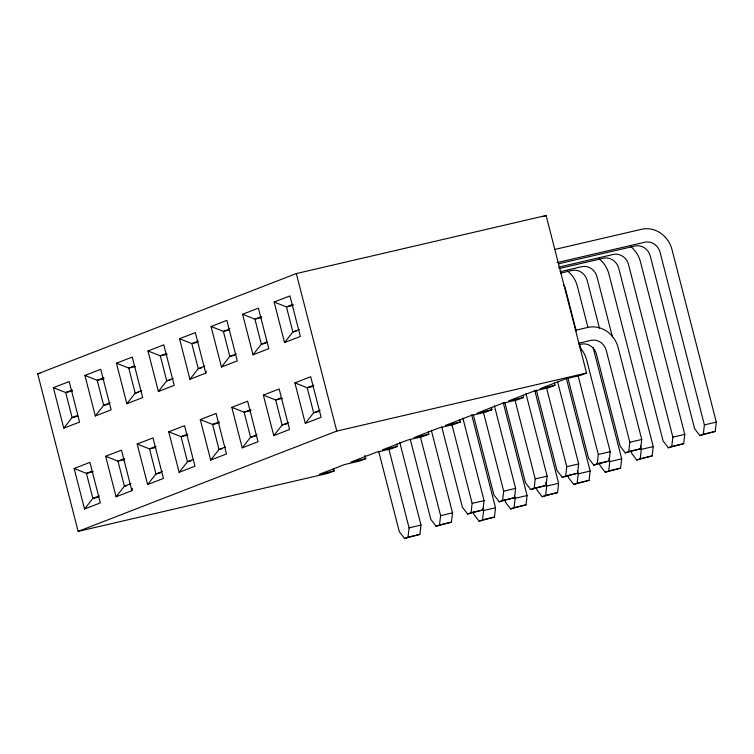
<?xml version="1.0" encoding="UTF-8"?>
<svg xmlns="http://www.w3.org/2000/svg" width="754" height="754" viewBox="0 0 754 754"><rect width="100%" height="100%" fill="white"/><g stroke="black" fill="none" stroke-linecap="round" stroke-linejoin="round"><path stroke-width="1.13" d="M378.668 451.278L399.3 531.645L404.53 538.507L407.989 537.159L409.073 527.857L388.725 448.621M404.53 538.507L419.912 534.388L420.986 525.086L399.771 442.457M410.204 439.045L430.836 519.412L436.066 526.273L439.525 524.925L440.609 515.623L420.27 436.387M436.066 526.273L451.448 522.154L452.523 512.852L431.307 430.223M441.74 426.821L462.372 507.178L467.603 514.039L471.071 512.692L472.145 503.389L451.806 424.163M467.603 514.039L482.984 509.921L484.059 500.618L462.843 417.989M473.267 512.051L473.851 514.313L479.082 521.174L482.541 519.836L483.625 510.524L483.041 508.253M479.082 521.174L494.454 517.065L495.538 507.753L471.646 414.691M473.276 414.587L493.908 494.944L499.139 501.806L502.607 500.458L503.681 491.156L483.342 411.929M499.139 501.806L514.52 497.697L515.604 488.385L494.388 405.765M504.803 499.817L505.387 502.089L510.618 508.941L514.077 507.602L515.161 498.29L514.577 496.028M510.618 508.941L526 504.831L527.074 495.529L503.182 402.457M504.812 402.353L525.453 482.711L530.675 489.572L534.143 488.234L535.217 478.922L514.878 399.695M530.675 489.572L546.056 485.463L547.14 476.151L525.924 393.531M536.339 487.584L536.923 489.855L542.154 496.716L545.613 495.369L546.697 486.066L545.821 482.654M542.154 496.716L557.536 492.598L558.61 483.295L534.718 390.233M536.358 390.12L556.989 470.487L562.22 477.339L565.679 476L566.763 466.688L546.414 387.462M562.22 477.339L577.592 473.229L578.676 463.927L557.46 381.298M567.875 475.35L568.459 477.621L573.69 484.483L577.159 483.135L578.233 473.832L577.357 470.43M573.69 484.483L589.072 480.364L590.146 471.062L566.254 377.999M567.894 377.886L588.525 458.253L593.756 465.114L597.215 463.767L598.299 454.464L577.95 375.228M593.756 465.114L609.138 460.996L610.212 451.693L586.669 360.007A26.748 24.458 68.8 0 0 580.156 347.82M599.421 463.116L599.995 465.388L605.226 472.249L608.695 470.901L609.769 461.599L608.893 458.196M605.226 472.249L620.608 468.13L621.692 458.828L593.134 347.603M578.987 344.691L581.249 344.163A13.393 12.243 68.8 0 1 596.518 354.342L620.061 446.019L625.292 452.881L628.751 451.533L629.835 442.23L606.291 350.553A13.393 12.243 68.8 0 0 591.023 340.374L578.582 343.268M625.292 452.881L640.674 448.762L641.748 439.459L618.214 347.783A26.748 24.458 68.8 0 0 587.705 327.453L575.274 330.346M630.957 450.883L631.541 453.154L636.762 460.015L640.231 458.677L641.305 449.365L640.438 445.963M636.762 460.015L652.144 455.906L653.228 446.594L608.93 274.088A26.748 24.458 68.8 0 0 599.081 258.754M559.053 268.575L603.511 258.245A13.393 12.243 68.8 0 1 618.78 268.415L663.077 440.92L668.308 447.782L671.767 446.443L672.851 437.132L628.553 264.626A13.393 12.243 68.8 0 0 613.285 254.447L558.573 267.17M668.308 447.782L683.68 443.672L684.764 434.361L640.466 261.855A26.748 24.458 68.8 0 0 630.617 246.52M558.676 263.759L635.047 246.011A13.393 12.243 68.8 0 1 650.316 256.181L694.613 428.696L699.844 435.548L703.303 434.21L704.387 424.898L660.089 252.392A13.393 12.243 68.8 0 0 644.821 242.222L557.055 262.618M699.844 435.548L715.226 431.439L716.3 422.136L672.012 249.621A26.748 24.458 68.8 0 0 641.503 229.301L554.878 249.433M131.875 490.656L121.479 450.129L105.664 456.264L116.069 496.782L131.875 490.656L132.459 488.583M205.738 373.126L195.333 332.608L179.527 338.734L189.923 379.262L205.738 373.126L206.313 371.062M63.779 428.187L79.585 422.061L69.18 381.533L53.374 387.669L63.779 428.187L72.12 417.584L77.549 415.473M95.315 415.954L111.13 409.827L100.725 369.3L84.91 375.435L95.315 415.954L103.656 405.35L110.169 402.825M126.851 403.729L142.666 397.594L132.261 357.066L116.446 363.202L126.851 403.729L135.192 393.117L141.705 390.591M158.387 391.496L174.202 385.36L163.797 344.842L147.982 350.968L158.387 391.496L166.728 380.883L173.241 378.357M84.533 509.016L100.339 502.88L89.933 462.362L74.128 468.498L84.533 509.016L92.874 498.413L99.387 495.878M189.923 379.262L198.264 368.649L204.786 366.124M116.069 496.782L124.41 486.179L130.923 483.653M221.469 367.028L237.274 360.893L226.869 320.375L211.063 326.51L221.469 367.028L229.81 356.416L236.322 353.89M147.605 484.558L163.42 478.422L153.015 437.895L137.2 444.031L147.605 484.558L155.946 473.946L162.459 471.42M253.005 354.795L268.81 348.668L258.405 308.141L242.599 314.277L253.005 354.795L261.346 344.192L266.775 342.08M179.141 472.324L194.956 466.189L184.551 425.671L168.736 431.797L179.141 472.324L187.482 461.712L192.911 459.61M284.541 342.561L300.346 336.435L289.951 295.907L274.136 302.043L284.541 342.561L292.882 331.958L299.395 329.432M210.677 460.091L226.492 453.955L216.087 413.437L200.272 419.563L210.677 460.091L219.018 449.478L225.54 446.952M242.222 447.857L258.028 441.721L247.623 401.203L231.817 407.339L242.222 447.857L250.554 437.245L257.076 434.719M273.759 435.623L289.564 429.497L279.159 388.97L263.353 395.105L273.759 435.623L282.1 425.02L288.612 422.494M305.295 423.39L321.1 417.264L310.695 376.736L294.889 382.872L305.295 423.39L313.636 412.787L320.148 410.261M333.654 468.611L334.239 470.882L327.915 473.333L78.143 531.381L37.7 373.861L296.331 273.551L546.103 215.493L586.546 373.023L580.231 375.473L565.321 378.932L540.09 388.725L555.001 385.256L554.416 382.985M72.205 390.007L65.692 392.532L53.374 387.669M103.741 377.773L97.228 380.308L84.91 375.435M134.193 365.963L128.764 368.075L116.446 363.202M165.729 353.739L160.3 355.841L147.982 350.968M198.349 341.081L191.836 343.607L179.527 338.734M229.885 328.848L223.373 331.374L211.063 326.51M261.431 316.614L254.909 319.14L242.599 314.277M292.967 304.39L286.454 306.916L274.136 302.043M542.946 216.728L546.103 215.493M91.865 471.259L86.437 473.361L74.128 468.498M124.495 458.602L117.982 461.137L105.664 456.264M156.031 446.377L149.518 448.903L137.2 444.031M187.567 434.144L181.054 436.67L168.736 431.797M219.103 421.91L212.59 424.436L200.272 419.563M250.639 409.676L244.126 412.202L231.817 407.339M281.091 397.867L275.662 399.969L263.353 395.105M313.721 385.219L307.208 387.744L294.889 382.872M78.143 531.381L336.774 431.071L586.546 373.023M364.898 455.246L365.775 458.649L359.469 461.09L344.559 464.558L319.328 474.341L334.239 470.882M396.727 444.144L397.311 446.415L391.006 448.856L376.095 452.325L350.864 462.108L365.775 458.649M428.272 431.919L428.847 434.181L422.542 436.632L407.631 440.091L382.401 449.884L397.311 446.415M459.808 419.686L460.383 421.948L454.078 424.398L439.167 427.867L413.937 437.65L428.847 434.181M491.344 407.452L491.928 409.714L485.614 412.165L470.703 415.633L445.473 425.416L460.383 421.948M522.88 395.219L523.464 397.49L517.159 399.931L502.249 403.399L477.018 413.183L491.928 409.714M555.001 385.256L548.695 387.697L533.785 391.166L508.554 400.949L523.464 397.49M293.306 305.323L286.454 306.916L292.882 331.958L296.303 331.157M261.77 317.547L254.909 319.14L261.346 344.192L265.908 343.127M37.7 373.861L39.99 373.324M229.084 330.045L223.373 331.374L229.81 356.416M197.548 342.278L191.836 343.607L198.264 368.649L201.695 367.858M167.152 354.248L160.3 355.841L166.728 380.883L170.159 380.091M135.616 366.482L128.764 368.075L135.192 393.117L138.623 392.316M560.09 271.713L581.749 266.68A13.393 12.243 68.8 0 1 597.017 276.859L612.465 337.01M104.08 378.715L97.228 380.308L103.656 405.35L108.227 404.285M560.571 273.118L571.975 270.469A13.393 12.243 68.8 0 1 587.243 280.648L599.487 328.31M72.544 390.94L65.692 392.532L72.12 417.584L77.832 416.255M230.95 356.152L234.371 355.36M312.91 386.416L307.208 387.744L313.636 412.787L318.207 411.722M282.524 398.376L275.662 399.969L282.1 425.02L286.661 423.955M250.978 410.61L244.126 412.202L250.554 437.245L256.266 435.925M219.442 422.843L212.59 424.436L219.018 449.478L222.449 448.687M187.906 435.077L181.054 436.67L187.482 461.712L190.913 460.92M155.23 447.574L149.518 448.903L155.946 473.946L160.517 472.881M124.834 459.544L117.982 461.137L124.41 486.179L126.691 485.642M93.298 471.768L86.437 473.361L92.874 498.413L98.585 497.084M629.835 442.23L641.748 439.459M704.387 424.898L716.3 422.136M598.299 454.464L610.212 451.693M672.851 437.132L684.764 434.361M628.751 451.533L640.674 448.762M703.303 434.21L715.226 431.439M566.763 466.688L578.676 463.927M641.305 449.365L653.228 446.594M597.215 463.767L609.138 460.996M671.767 446.443L683.68 443.672M535.217 478.922L547.14 476.151M609.769 461.599L621.692 458.828M565.679 476L577.592 473.229M640.231 458.677L652.144 455.906M503.681 491.156L515.604 488.385M578.233 473.832L590.146 471.062M534.143 488.234L546.056 485.463M608.695 470.901L620.608 468.13M472.145 503.389L484.059 500.618M546.697 486.066L558.61 483.295M502.607 500.458L514.52 497.697M577.159 483.135L589.072 480.364M440.609 515.623L452.523 512.852M515.161 498.29L527.074 495.529M471.071 512.692L482.984 509.921M545.613 495.369L557.536 492.598M409.073 527.857L420.986 525.086M483.625 510.524L495.538 507.753M439.525 524.925L451.448 522.154M514.077 507.602L526 504.831M407.989 537.159L419.912 534.388M482.541 519.836L494.454 517.065M587.884 327.179L577.394 286.322A26.748 24.458 68.8 0 0 567.545 270.988M576.263 331.081L565.481 289.093A13.393 12.243 68.8 0 0 563.624 284.823M579.76 344.701L581.211 350.374M296.331 273.551L336.774 431.071"/></g></svg>
